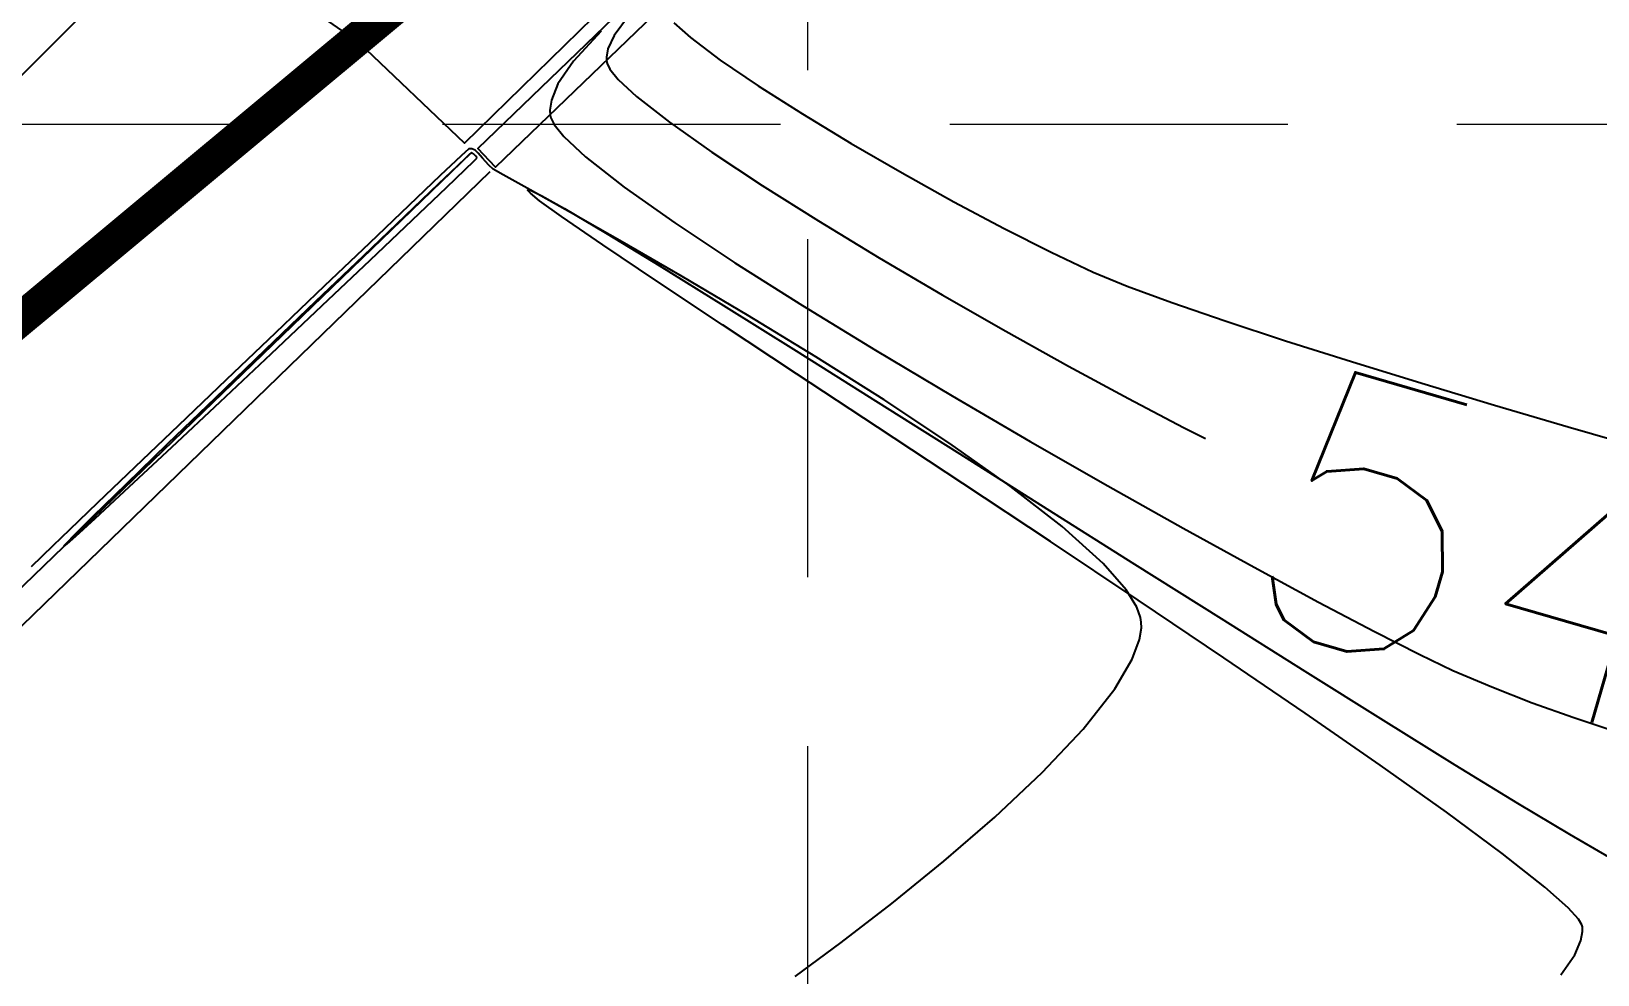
# Model space of a CAD drawing. Extents: x 2138193 to 2139991, y 332071 to 334944.
# Drawn here: x 2139382.5 to 2139428.82, y 332764.95 to 332792.86 of the extents above; entities that cross this region are included whole.
import ezdxf

# ---------------------------------------------------------------- set-up
doc = ezdxf.new("R2010")
doc.units = 0
doc.header["$LTSCALE"] = 100
doc.header["$MEASUREMENT"] = 0
doc.linetypes.add('DASHED', pattern=[0.75, 0.5, -0.25])
doc.linetypes.add('HIDDEN', pattern=[0.375, 0.25, -0.125])
for name, color, linetype in [('CONTOURS', 35, 'Continuous'), ('GRID', 254, 'DASHED'), ('V-PNTS-BRKLN', 1, 'Continuous')]:
    doc.layers.add(name, color=color, linetype=linetype)
doc.styles.add('L100', font='simplex', dxfattribs={"height": 10})

msp = doc.modelspace()

# ---------------------------------------------------------------- hatches: boundary and pattern name
at = {"layer": 'CONTOURS', "ltscale": 10}
h = msp.add_hatch(dxfattribs=at)
h.set_pattern_fill('ANSI31', color=5, scale=60, style=0)
h.set_pattern_definition([(45, (0, 0), (-5.303300858899106, 5.303300858899107), [])])
h.paths.add_polyline_path([(2138483.546160111, 332606.2740493599), (2138656.140052903, 332606.2740493599), (2138921.264482902, 332760.8706732228), (2139372.471049562, 332785.9219287917), (2139377.748317752, 332780.6479753673), (2139409.411939294, 332807.0177192923), (2139404.134671104, 332828.1135155923), (2139401.496037009, 332952.0512992817), (2139392.260811476, 332977.1025548506), (2139347.404019459, 332973.1470955816), (2139339.488117175, 332969.1916305132), (2139182.489332715, 332936.2294564062), (2139043.960999322, 332917.7706368185), (2138914.667891463, 332903.2672764998), (2138844.744069344, 332879.534509287), (2138820.996350087, 332862.3941780554), (2138795.929319984, 332796.4698240421), (2138748.301847437, 332763.2789477164)])

# ---------------------------------------------------------------- linework, layer by layer
at = {"layer": 'CONTOURS', "color": 5, "ltscale": 10, "const_width": 1}
msp.add_lwpolyline([(2138656.140052903, 332606.2740493598), (2138921.264482902, 332760.8706732228), (2139372.471049562, 332785.9219287917), (2139377.748317752, 332780.6479753673), (2139409.411939294, 332807.0177192923), (2139404.134671104, 332828.1135155923), (2139401.496037009, 332952.0512992817), (2139392.260811476, 332977.1025548506), (2139347.404019459, 332973.1470955816), (2139339.488117175, 332969.1916305132), (2139182.489332715, 332936.2294564062), (2139043.960999322, 332917.7706368185), (2138914.667891463, 332903.2672764998), (2138844.744069344, 332879.534509287), (2138820.996350087, 332862.3941780554), (2138795.929319984, 332796.4698240421), (2138748.301847437, 332763.2789477164), (2138483.546160112, 332606.27404936)], dxfattribs=at)
at = {"layer": 'CONTOURS', "extrusion": (0.8014735928127735, -0.5980301664830834, 0), "elevation": 1515652.295488911}
msp.add_lwpolyline([(1546150.87745125, 545), (1546150.173827623, 545)], dxfattribs=at)
at = {"layer": 'CONTOURS', "extrusion": (-0.6630012081687602, -0.7486183259624122, 0), "elevation": -1667560.797190197}
msp.add_lwpolyline([(1380952.936071468, 546), (1380953.593189748, 546)], dxfattribs=at)
at = {"layer": 'CONTOURS', "extrusion": (0.7335533042815116, -0.6796319222768131, 0), "elevation": 1343186.811022901}
msp.add_lwpolyline([(1698125.394181673, 544), (1698124.194533934, 544)], dxfattribs=at)
at = {"layer": 'CONTOURS', "extrusion": (0.9094499923331949, -0.4158133132129749, 0), "elevation": 1807297.42209842}
msp.add_lwpolyline([(1192249.247818762, 545), (1192248.809150455, 545)], dxfattribs=at)
at = {"layer": 'CONTOURS', "extrusion": (-0.6008970691861432, -0.799326411576337, 0), "elevation": -1551570.357928297}
msp.add_lwpolyline([(1510106.374818521, 546), (1510107.476575792, 546)], dxfattribs=at)
at = {"layer": 'CONTOURS', "extrusion": (0.8290255115579196, -0.559210784218375, 0), "elevation": 1587515.100239866}
msp.add_lwpolyline([(1472267.773157383, 544), (1472266.954790237, 544)], dxfattribs=at)
at = {"layer": 'CONTOURS', "extrusion": (0.9843354325895748, -0.1763058596550174, 0), "elevation": 2047213.545825029}
msp.add_lwpolyline([(704767.9707781718, 545), (704767.7177939359, 545)], dxfattribs=at)
at = {"layer": 'CONTOURS'}
for points, elevation in [([(2139399.509575682, 332792.0922757832), (2139399.513089977, 332791.9739505482)], 545), ([(2139399.513089977, 332791.9739505482), (2139399.529028334, 332791.9034868714)], 545), ([(2139399.529028334, 332791.9034868714), (2139399.61216961, 332791.7384444507)], 545), ([(2139398.076449323, 332791.3011811487), (2139397.882907855, 332790.8227896756)], 544), ([(2139397.882907855, 332790.8227896756), (2139397.838075615, 332790.5239075739)], 544), ([(2139397.838075615, 332790.5239075739), (2139397.843501165, 332790.3815898719)], 544), ([(2139397.960230886, 332790.1030284881), (2139398.250823949, 332789.7434642445)], 544), ([(2139395.436911904, 332789.3869166443), (2139395.209711988, 332789.1755575057)], 545), ([(2139395.431645899, 332789.1927914647), (2139395.353357156, 332789.117989326)], 548), ([(2139395.44205542, 332789.2027379336), (2139395.431645899, 332789.1927914647)], 548), ([(2139395.520685839, 332789.2764408963), (2139395.44205542, 332789.2027379336)], 548), ([(2139395.576154791, 332789.2299206727), (2139395.520685839, 332789.2764408963)], 548), ([(2139395.6289762, 332789.3460561283), (2139395.533328936, 332789.3788504506)], 545), ([(2139395.643911365, 332789.1637771373), (2139395.576154791, 332789.2299206727)], 548), ([(2139395.846296766, 332789.1109099846), (2139395.720514058, 332789.254016033)], 545), ([(2139395.102307619, 332788.8780632873), (2139394.54631949, 332788.3464864325)], 548), ([(2139395.336348936, 332788.7728188674), (2139395.588667105, 332789.017440668)], 548), ([(2139395.676969148, 332789.1073385503), (2139395.672978488, 332789.1230456656)], 548), ([(2139396.157186433, 332788.7817887893), (2139396.034695359, 332788.8994046034)], 545), ([(2139397.183576648, 332788.1506566502), (2139397.180037282, 332788.1700559101)], 543), ([(2139397.258692997, 332788.0700333096), (2139397.183576648, 332788.1506566502)], 543), ([(2139397.198877045, 332788.1751383694), (2139397.29986221, 332788.1430762231)], 543), ([(2139397.602690132, 332787.9940398978), (2139398.26962204, 332787.6198464229)], 543), ([(2139400.038132791, 332788.2452887915), (2139401.530713119, 332787.189956207)], 544), ([(2139393.668376774, 332787.7095630983), (2139392.49906042, 332786.5936804058)], 545), ([(2139399.397623176, 332786.5445592104), (2139398.181789906, 332787.3810312312)], 543), ([(2139398.26962204, 332787.6198464229), (2139399.484741262, 332786.8978330993)], 543), ([(2139392.49906042, 332786.5936804058), (2139391.160524196, 332785.3150424379)], 545), ([(2139401.004054239, 332785.4647811023), (2139399.397623176, 332786.5445592104)], 543), ([(2139414.912508693, 332785.3220721798), (2139416.227036878, 332784.836832247)], 546), ([(2139417.801609263, 332784.2942033472), (2139419.589793194, 332783.7068305573)], 546), ([(2139419.589793194, 332783.7068305573), (2139421.545156019, 332783.0873589548)], 546), ([(2139421.545156019, 332783.0873589548), (2139423.621265083, 332782.4484336171)], 546), ([(2139386.853691024, 332781.1963597633), (2139385.562370039, 332779.9604635747)], 545), ([(2139385.397433504, 332779.3792380308), (2139386.657302482, 332780.5571388507)], 548), ([(2139412.04200503, 332780.7251856935), (2139414.340259648, 332779.410230931)], 544), ([(2139412.636621795, 332777.7638088823), (2139410.045153763, 332779.4826132996)], 543), ([(2139384.38851873, 332778.4438886461), (2139385.397433504, 332779.3792380308)], 548), ([(2139412.981556214, 332778.2120519701), (2139411.444226494, 332779.4075180436)], 545), ([(2139414.340259648, 332779.410230931), (2139416.565952405, 332778.1598162347)], 544), ([(2139412.530222913, 332778.7369249529), (2139415.125848022, 332777.0983232524)], 543), ([(2139383.466577582, 332777.6339986426), (2139383.460006348, 332777.6210061343)], 548), ([(2139383.460006348, 332777.6210061343), (2139383.473367465, 332777.6269786081)], 548), ([(2139383.537580083, 332777.7145830934), (2139383.466577582, 332777.6339986426)], 548), ([(2139383.473367465, 332777.6269786081), (2139383.557793477, 332777.6942830079)], 548), ([(2139383.778676094, 332777.9624081834), (2139383.537580083, 332777.7145830934)], 548), ([(2139415.231506821, 332776.0327000287), (2139412.636621795, 332777.7638088823)], 543), ([(2139414.877880154, 332776.3394059685), (2139414.194999744, 332777.1175200529)], 545), ([(2139415.194775542, 332775.8251215123), (2139414.877880154, 332776.3394059685)], 545), ([(2139415.303292203, 332775.5197012456), (2139415.194775542, 332775.8251215123)], 545), ([(2139417.765278707, 332774.3277870139), (2139415.231506821, 332776.0327000287)], 543), ([(2139415.324773728, 332775.3791090255), (2139415.303292203, 332775.5197012456)], 545), ([(2139415.326800743, 332775.215649134), (2139415.324773728, 332775.3791090255)], 545), ([(2139422.216685484, 332775.1038423413), (2139423.56115677, 332774.4196177078)], 544), ([(2139423.56115677, 332774.4196177078), (2139424.537579182, 332773.9539480396)], 544), ([(2139414.547112938, 332773.4104393873), (2139415.058447252, 332774.2796877497)], 545), ([(2139420.17340732, 332772.6875701131), (2139417.765278707, 332774.3277870139)], 543), ([(2139413.602816467, 332772.2116312159), (2139414.547112938, 332773.4104393873)], 545), ([(2139412.392472491, 332770.9307159688), (2139413.602816467, 332772.2116312159)], 545), ([(2139422.482765451, 332772.4759340445), (2139424.599698549, 332771.1614028295)], 543), ([(2139424.354614193, 332769.7552257543), (2139422.391362526, 332771.1505496015)], 543), ([(2139410.994278417, 332769.6133500154), (2139412.392472491, 332770.9307159688)], 545), ([(2139427.984809538, 332769.1029659824), (2139429.137755381, 332768.4361362841)], 543), ([(2139407.947129614, 332767.0518914671), (2139409.486431655, 332768.305189725)], 545), ([(2139428.370946887, 332766.231737046), (2139428.369982795, 332766.3609025124)], 543), ([(2139428.142734023, 332765.5394466525), (2139428.323824989, 332765.9631137836)], 543)]:
    msp.add_lwpolyline(points, dxfattribs=dict(at, elevation=elevation))
at = {"layer": 'CONTOURS', "extrusion": (-0.561913323283208, -0.8271961176872271, 0), "elevation": -1477443.23552469}
msp.add_lwpolyline([(1582705.484988974, 546), (1582706.842862882, 546)], dxfattribs=at)
at = {"layer": 'CONTOURS', "extrusion": (0.777114501880421, 0.6293592384061312, 0), "elevation": 1872004.018989604}
msp.add_lwpolyline([(-1087833.624510259, 545), (-1087834.016284788, 545)], dxfattribs=at)
at = {"layer": 'CONTOURS', "extrusion": (-0.682291408312223, -0.7310803198987944, 0), "elevation": -1702991.410581878}
msp.add_lwpolyline([(1337012.396944721, 545), (1337013.133608828, 545)], dxfattribs=at)
at = {"layer": 'CONTOURS', "extrusion": (-0.5364725764639441, -0.8439177535175674, 0), "elevation": -1428580.01419625}
msp.add_lwpolyline([(1626947.635199639, 546), (1626949.186670074, 546)], dxfattribs=at)
at = {"layer": 'CONTOURS', "extrusion": (-0.6173834438093936, -0.7866623693237483, 0), "elevation": -1582624.487532425}
msp.add_lwpolyline([(1477526.17419147, 545), (1477527.410488748, 545)], dxfattribs=at)
at = {"layer": 'CONTOURS', "extrusion": (0.9755366688058966, 0.2198367753927776, 0), "elevation": 2160220.609870094}
msp.add_lwpolyline([(-145669.1029307313, 544), (-145669.1884659789, 544)], dxfattribs=at)
at = {"layer": 'CONTOURS', "extrusion": (0.8937544466234878, 0.448556561807698, 0), "elevation": 2061371.624471663}
msp.add_lwpolyline([(-662208.1406921224, 544), (-662208.3590055688, 544)], dxfattribs=at)
at = {"layer": 'CONTOURS', "extrusion": (-0.5767586648966861, -0.8169145870080863, 0), "elevation": -1505779.42048552}
msp.add_lwpolyline([(1555768.573446947, 545), (1555770.111070794, 545)], dxfattribs=at)
at = {"layer": 'CONTOURS', "extrusion": (0.5173931226669312, 0.8557478347135691, 0), "elevation": 1391698.267176112}
msp.add_lwpolyline([(-1658607.984457563, 546), (-1658609.665934138, 546)], dxfattribs=at)
at = {"layer": 'CONTOURS', "extrusion": (0.682603873659684, 0.7307885820569411, 0), "elevation": 1703560.478062508}
msp.add_lwpolyline([(-1336284.246171828, 544), (-1336285.116257223, 544)], dxfattribs=at)
at = {"layer": 'CONTOURS', "extrusion": (-0.08336819408406257, -0.9965188127753345, 0), "elevation": -509988.4187614353}
msp.add_lwpolyline([(2104203.847404686, 545), (2104203.750650836, 545)], dxfattribs=at)
at = {"layer": 'CONTOURS', "extrusion": (0.7090386470835635, 0.7051696228156101, 0), "elevation": 1751587.119981227}
msp.add_lwpolyline([(-1272676.430856752, 545), (-1272676.301047051, 545)], dxfattribs=at)
at = {"layer": 'CONTOURS', "extrusion": (0.5510760236917905, 0.8344550413965064, 0), "elevation": 1456671.18565932}
msp.add_lwpolyline([(-1601843.112957324, 545), (-1601844.895093815, 545)], dxfattribs=at)
at = {"layer": 'CONTOURS', "extrusion": (-0.5012937231640707, -0.8652771828242695, 0), "elevation": -1360426.370745007}
msp.add_lwpolyline([(1684354.52935916, 546), (1684356.276830999, 546)], dxfattribs=at)
at = {"layer": 'CONTOURS', "extrusion": (-0.688300383796245, 0.7254257933558345, 0), "elevation": -1231132.692237572}
msp.add_lwpolyline([(-1781031.384566458, 545), (-1781030.538651953, 545)], dxfattribs=at)
at = {"layer": 'CONTOURS', "extrusion": (0.6920022183487452, -0.7218953731673419, 0), "elevation": 1240227.643338445}
msp.add_lwpolyline([(1774709.387763749, 548), (1774710.163718298, 548)], dxfattribs=at)
at = {"layer": 'CONTOURS', "extrusion": (0.6909093377738362, -0.7229414132396339, 0), "elevation": 1237541.19155444}
msp.add_lwpolyline([(1776584.609362673, 548), (1776584.262101425, 548)], dxfattribs=at)
at = {"layer": 'CONTOURS', "extrusion": (0.7070033167189167, -0.7072102305173839, 0), "elevation": 1277207.979223595}
msp.add_lwpolyline([(1748285.386527319, 548), (1748285.497121814, 548)], dxfattribs=at)
at = {"layer": 'CONTOURS', "extrusion": (0.8139865659561978, 0.5808836978628654, 0), "elevation": 1934751.113472615}
msp.add_lwpolyline([(-971854.1942560417, 548), (-971854.1442165528, 548)], dxfattribs=at)
at = {"layer": 'CONTOURS', "extrusion": (0.7575358928839715, -0.6527935132892208, 0), "elevation": 1403426.443821017}
msp.add_lwpolyline([(1648683.298399902, 548), (1648683.313854229, 548)], dxfattribs=at)
at = {"layer": 'CONTOURS', "extrusion": (0.7492018718132398, 0.6623417209202043, 0), "elevation": 1823259.485018631}
msp.add_lwpolyline([(-1167685.034090731, 545), (-1167684.901752912, 545)], dxfattribs=at)
at = {"layer": 'CONTOURS', "extrusion": (0.7445322256274733, 0.6675865224839409, 0), "elevation": 1815014.675285104}
msp.add_lwpolyline([(-1180459.89908038, 545), (-1180459.748170002, 545)], dxfattribs=at)
at = {"layer": 'CONTOURS', "extrusion": (-0.4956076635299938, -0.8685465121974416, 0), "elevation": -1349343.666549304}
msp.add_lwpolyline([(1693232.746718857, 545), (1693232.399941551, 545)], dxfattribs=at)
at = {"layer": 'CONTOURS', "extrusion": (-0.6176242839404463, -0.7864732950883018, 0), "elevation": -1583074.484452858}
msp.add_lwpolyline([(1477041.43172135, 544), (1477042.895802047, 544)], dxfattribs=at)
at = {"layer": 'CONTOURS', "extrusion": (-0.6912946075019024, 0.7225730175136564, 0), "elevation": -1238488.033475561}
msp.add_lwpolyline([(-1775923.562351879, 548), (-1775922.191933612, 548)], dxfattribs=at)
at = {"layer": 'CONTOURS', "extrusion": (-0.6897532623673681, 0.7240444993600689, 0), "elevation": -1234700.651687174}
msp.add_lwpolyline([(-1778558.907157777, 545), (-1778557.625900873, 545)], dxfattribs=at)
at = {"layer": 'CONTOURS', "extrusion": (0.4866088760866231, 0.8736199412294305, 0), "elevation": 1331780.071958355}
msp.add_lwpolyline([(-1707082.422147989, 545), (-1707081.516786003, 545)], dxfattribs=at)
at = {"layer": 'CONTOURS', "extrusion": (0.5329387556840613, 0.8461538173936962, 0), "elevation": 1421761.455650296}
msp.add_lwpolyline([(-1632909.175151942, 545), (-1632911.143546811, 545)], dxfattribs=at)
at = {"layer": 'CONTOURS', "extrusion": (-0.4861157087214742, -0.8738944545734451, 0), "elevation": -1330822.131748929}
msp.add_lwpolyline([(1707843.210357922, 546), (1707844.959649443, 546)], dxfattribs=at)
at = {"layer": 'CONTOURS', "extrusion": (-0.6899334610033354, 0.7238727922694425, 0), "elevation": -1235143.692865932}
msp.add_lwpolyline([(-1778250.029389907, 548), (-1778251.409753729, 548)], dxfattribs=at)
at = {"layer": 'CONTOURS', "extrusion": (-0.2604615779542562, 0.9654842134439998, 0), "elevation": -235929.0407734982}
msp.add_lwpolyline([(-2152232.735509878, 543), (-2152232.755023157, 543)], dxfattribs=at)
at = {"layer": 'CONTOURS', "extrusion": (-0.4889699760518312, -0.8723006147652721, 0), "elevation": -1336392.346490489}
msp.add_lwpolyline([(1703475.487507492, 545), (1703474.112604501, 545)], dxfattribs=at)
at = {"layer": 'CONTOURS', "extrusion": (0.6261754703357014, 0.7796821662381815, 0), "elevation": 1599107.008038792}
msp.add_lwpolyline([(-1459666.515566396, 543), (-1459666.162826565, 543)], dxfattribs=at)
at = {"layer": 'CONTOURS', "extrusion": (-0.4415690957539407, -0.897227247510377, 0), "elevation": -1243278.320774947}
msp.add_lwpolyline([(1772576.591270702, 543), (1772576.928786001, 543)], dxfattribs=at)
at = {"layer": 'CONTOURS', "extrusion": (-0.5855506296265304, -0.8106358369477468, 0), "elevation": -1522495.329516835}
msp.add_lwpolyline([(1539408.975165147, 543), (1539408.175703879, 543)], dxfattribs=at)
at = {"layer": 'CONTOURS', "extrusion": (0.4701298252313555, 0.8825972736350001, 0), "elevation": 1299517.968382068}
msp.add_lwpolyline([(-1731783.763177411, 546), (-1731785.450091626, 546)], dxfattribs=at)
at = {"layer": 'CONTOURS', "extrusion": (-0.6916107508502385, 0.7222704267159009, 0), "elevation": -1239265.086922376}
msp.add_lwpolyline([(-1775380.039653404, 548), (-1775378.32278052, 548)], dxfattribs=at)
at = {"layer": 'CONTOURS', "extrusion": (0.4939265547853082, 0.8695036276393079, 0), "elevation": 1346065.640998485}
msp.add_lwpolyline([(-1695843.885587121, 545), (-1695842.130158518, 545)], dxfattribs=at)
at = {"layer": 'CONTOURS', "extrusion": (-0.6886770694736523, 0.7250681995379349, 0), "elevation": -1232057.960308319}
msp.add_lwpolyline([(-1780387.637112653, 548), (-1780389.365136908, 548)], dxfattribs=at)
at = {"layer": 'CONTOURS', "extrusion": (-0.52138958381, -0.8533187574959519, 0), "elevation": -1399433.909122447}
msp.add_lwpolyline([(1652078.087948272, 543), (1652079.94561565, 543)], dxfattribs=at)
at = {"layer": 'CONTOURS', "extrusion": (-0.5522722207862523, -0.833663837615511, 0), "elevation": -1458964.680408615}
msp.add_lwpolyline([(1599752.569848466, 544), (1599754.69852768, 544)], dxfattribs=at)
at = {"layer": 'CONTOURS', "extrusion": (0.5189736948819409, 0.8547902105315587, 0), "elevation": 1394758.605394764}
msp.add_lwpolyline([(-1656035.287114817, 545), (-1656037.382908018, 545)], dxfattribs=at)
at = {"layer": 'CONTOURS', "extrusion": (0.4512335997353095, 0.8924058709297663, 0), "elevation": 1262355.344467676}
msp.add_lwpolyline([(-1759058.492373352, 546), (-1759060.052825537, 546)], dxfattribs=at)
at = {"layer": 'CONTOURS', "extrusion": (0.5006541694734334, 0.8656473892924686, 0), "elevation": 1359175.395130052}
msp.add_lwpolyline([(-1685357.036179371, 545), (-1685354.989144113, 545)], dxfattribs=at)
at = {"layer": 'CONTOURS', "extrusion": (-0.6920131714695175, 0.7218848734477682, 0), "elevation": -1240254.329314596}
msp.add_lwpolyline([(-1774687.393114657, 548), (-1774685.445365651, 548)], dxfattribs=at)
at = {"layer": 'CONTOURS', "extrusion": (0.6877509104589691, -0.7259467509141833, 0), "elevation": 1229784.172955832}
msp.add_lwpolyline([(1781957.030940395, 548), (1781958.990518584, 548)], dxfattribs=at)
at = {"layer": 'CONTOURS', "extrusion": (-0.5350472939491604, -0.8448221074508413, 0), "elevation": -1425826.931145009}
msp.add_lwpolyline([(1629358.952644508, 544), (1629361.317080781, 544)], dxfattribs=at)
at = {"layer": 'CONTOURS', "extrusion": (-0.5073734215079537, -0.8617262971195161, 0), "elevation": -1372249.126361499}
msp.add_lwpolyline([(1674736.909520922, 545), (1674739.073559343, 545)], dxfattribs=at)
at = {"layer": 'CONTOURS', "extrusion": (-0.4258668798918097, -0.9047858313497262, 0), "elevation": -1212205.34425288}
msp.add_lwpolyline([(1793987.59430422, 546), (1793988.964538513, 546)], dxfattribs=at)
at = {"layer": 'CONTOURS', "extrusion": (-0.5269575278753645, -0.8498916188641259, 0), "elevation": -1410205.471098853}
msp.add_lwpolyline([(1642894.988120059, 543), (1642897.220910159, 543)], dxfattribs=at)
at = {"layer": 'CONTOURS', "extrusion": (0.5092290178900697, 0.8606310518094936, 0), "elevation": 1375851.075907956}
msp.add_lwpolyline([(-1671773.73875315, 545), (-1671771.488885119, 545)], dxfattribs=at)
at = {"layer": 'CONTOURS', "extrusion": (-0.38084856633673, -0.9246374259780195, 0), "elevation": -1122498.865832443}
msp.add_lwpolyline([(1851441.194779377, 546), (1851442.284991931, 546)], dxfattribs=at)
at = {"layer": 'CONTOURS', "extrusion": (-0.6909797833869645, 0.7228740823618617, 0), "elevation": -1237714.16144419}
msp.add_lwpolyline([(-1776458.346879393, 545), (-1776456.361268543, 545)], dxfattribs=at)
at = {"layer": 'CONTOURS', "extrusion": (-0.5535813321328854, -0.8327951180896657, 0), "elevation": -1461474.56823168}
msp.add_lwpolyline([(1597461.211401695, 543), (1597458.890904515, 543)], dxfattribs=at)
at = {"layer": 'CONTOURS', "extrusion": (-0.4970024786365282, -0.8677491205579799, 0), "elevation": -1352065.739019974}
msp.add_lwpolyline([(1691075.653740741, 545), (1691077.826719889, 545)], dxfattribs=at)
at = {"layer": 'CONTOURS', "extrusion": (0.692540312579977, -0.7213791759204226, 0), "elevation": 1241550.378697384}
msp.add_lwpolyline([(1773778.985255113, 548), (1773776.922207808, 548)], dxfattribs=at)
at = {"layer": 'CONTOURS', "extrusion": (0.6868891528192757, -0.7267621975166416, 0), "elevation": 1227669.168139556}
msp.add_lwpolyline([(1783412.73532337, 548), (1783414.810348421, 548)], dxfattribs=at)
at = {"layer": 'CONTOURS', "extrusion": (-0.530218941462196, -0.8478607634008715, 0), "elevation": -1416507.111271872}
msp.add_lwpolyline([(1637467.053991523, 543), (1637469.592687541, 543)], dxfattribs=at)
at = {"layer": 'CONTOURS', "extrusion": (-0.5222910378904405, -0.8527673022221984, 0), "elevation": -1401180.168938361}
msp.add_lwpolyline([(1650604.396380756, 544), (1650606.930900758, 544)], dxfattribs=at)
at = {"layer": 'CONTOURS', "extrusion": (-0.3258151487628257, -0.9454334925507228, 0), "elevation": -1011680.146831858}
msp.add_lwpolyline([(1914249.414428654, 546), (1914251.079878839, 546)], dxfattribs=at)
at = {"layer": 'CONTOURS', "extrusion": (-0.5515902407771199, -0.8341152236228753, 0), "elevation": -1457654.131775853}
msp.add_lwpolyline([(1600950.683136034, 543), (1600948.05276053, 543)], dxfattribs=at)
at = {"layer": 'CONTOURS', "extrusion": (0.5200936404220128, 0.854109246638027, 0), "elevation": 1396924.533961888}
msp.add_lwpolyline([(-1654207.751355912, 545), (-1654205.387210769, 545)], dxfattribs=at)
at = {"layer": 'CONTOURS', "extrusion": (-0.6911552646563909, 0.7227063028213844, 0), "elevation": -1238145.418606001}
msp.add_lwpolyline([(-1776155.812792317, 545), (-1776153.79295723, 545)], dxfattribs=at)
at = {"layer": 'CONTOURS', "extrusion": (-0.4869931905982763, -0.8734057661310183, 0), "elevation": -1332534.195933592}
msp.add_lwpolyline([(1706510.649050544, 545), (1706512.771591258, 545)], dxfattribs=at)
at = {"layer": 'CONTOURS', "extrusion": (-0.693259477794756, 0.7206880715314651, 0), "elevation": -1243318.94124295}
msp.add_lwpolyline([(-1772537.707059326, 548), (-1772535.644290383, 548)], dxfattribs=at)
at = {"layer": 'CONTOURS', "extrusion": (0.6859361162681799, -0.7276617651072003, 0), "elevation": 1225330.890570226}
msp.add_lwpolyline([(1785018.031831729, 548), (1785020.106197248, 548)], dxfattribs=at)
at = {"layer": 'CONTOURS', "extrusion": (-0.532188796129372, -0.8466257055360236, 0), "elevation": -1420310.421668882}
msp.add_lwpolyline([(1634171.768621294, 543), (1634174.543963283, 543)], dxfattribs=at)
at = {"layer": 'CONTOURS', "extrusion": (-0.5340510611251866, -0.8454522246177263, 0), "elevation": -1423904.207658046}
msp.add_lwpolyline([(1631044.463743757, 545), (1631042.073535913, 545)], dxfattribs=at)
at = {"layer": 'CONTOURS', "extrusion": (-0.5122574633507766, -0.8588319342231212, 0), "elevation": -1381732.473687283}
msp.add_lwpolyline([(1666920.657176511, 544), (1666923.295744131, 544)], dxfattribs=at)
at = {"layer": 'CONTOURS', "extrusion": (-0.5509895064920994, -0.834512171112916, 0), "elevation": -1456501.015033488}
msp.add_lwpolyline([(1602002.693827006, 543), (1601999.828627759, 543)], dxfattribs=at)
at = {"layer": 'CONTOURS', "extrusion": (-0.4764919940663076, -0.8791788097939542, 0), "elevation": -1311988.968232334}
msp.add_lwpolyline([(1722358.316429283, 545), (1722360.329130746, 545)], dxfattribs=at)
at = {"layer": 'CONTOURS', "extrusion": (-0.691299357428844, 0.7225684731694758, 0), "elevation": -1238499.556295136}
msp.add_lwpolyline([(-1775906.873377131, 545), (-1775904.919598279, 545)], dxfattribs=at)
at = {"layer": 'CONTOURS', "extrusion": (-0.287595980789343, -0.9577518216290773, 0), "elevation": -934012.6308751006}
msp.add_lwpolyline([(1953329.975856166, 546), (1953332.221137877, 546)], dxfattribs=at)
at = {"layer": 'CONTOURS', "extrusion": (-0.6942980440673675, 0.7196875891692367, 0), "elevation": -1245873.779922962}
msp.add_lwpolyline([(-1770740.840561906, 548), (-1770738.893645791, 548)], dxfattribs=at)
at = {"layer": 'CONTOURS', "extrusion": (-0.6847214474175302, 0.7288048706248077, 0), "elevation": -1222351.837681876}
msp.add_lwpolyline([(-1787057.400748301, 548), (-1787059.358349852, 548)], dxfattribs=at)
at = {"layer": 'CONTOURS', "extrusion": (0.5333212562690515, 0.845912783690849, 0), "elevation": 1422495.96784354}
msp.add_lwpolyline([(-1632272.451371924, 543), (-1632275.394080701, 543)], dxfattribs=at)
at = {"layer": 'CONTOURS', "extrusion": (0.5524503016086213, 0.8335458381232214, 0), "elevation": 1459305.454296715}
msp.add_lwpolyline([(-1599451.24195053, 545), (-1599448.913330872, 545)], dxfattribs=at)
at = {"layer": 'CONTOURS', "extrusion": (-0.5039237285806702, -0.8637481552937494, 0), "elevation": -1365539.230674019}
msp.add_lwpolyline([(1680214.424478811, 544), (1680217.100859724, 544)], dxfattribs=at)
at = {"layer": 'CONTOURS', "extrusion": (0.4643878696094371, 0.8856319249889361, 0), "elevation": 1288240.704014936}
msp.add_lwpolyline([(-1740194.254859445, 545), (-1740196.098352476, 545)], dxfattribs=at)
at = {"layer": 'CONTOURS', "extrusion": (-0.2818501236800941, -0.9594584450519551, 0), "elevation": -922287.7293143333}
msp.add_lwpolyline([(1958895.531958217, 546), (1958897.802305195, 546)], dxfattribs=at)
at = {"layer": 'CONTOURS', "extrusion": (-0.5514122198612098, -0.8342329193862665, 0), "elevation": -1457312.441483952}
msp.add_lwpolyline([(1601267.614500863, 543), (1601264.589541231, 543)], dxfattribs=at)
at = {"layer": 'CONTOURS', "extrusion": (-0.4488101386370845, -0.8936271367055507, 0), "elevation": -1257574.103783508}
msp.add_lwpolyline([(1762485.161836884, 545), (1762485.885514093, 545)], dxfattribs=at)
at = {"layer": 'CONTOURS', "extrusion": (-0.276507745308704, -0.9610116892027366, 0), "elevation": -911374.9861017645}
msp.add_lwpolyline([(1963998.699141097, 546), (1964000.946514238, 546)], dxfattribs=at)
at = {"layer": 'CONTOURS', "extrusion": (-0.6959287206345541, 0.718110865950344, 0), "elevation": -1249887.130394968}
msp.add_lwpolyline([(-1767908.330836891, 548), (-1767906.615343361, 548)], dxfattribs=at)
at = {"layer": 'CONTOURS', "extrusion": (-0.5776229798593697, -0.8163036770334814, 0), "elevation": -1507422.267557347}
msp.add_lwpolyline([(1554188.39560319, 545), (1554186.215223099, 545)], dxfattribs=at)
at = {"layer": 'CONTOURS', "extrusion": (0.691578679396325, -0.7223011354029808, 0), "elevation": 1239186.098661236}
msp.add_lwpolyline([(1775424.146351584, 545), (1775422.62552676, 545)], dxfattribs=at)
at = {"layer": 'CONTOURS', "extrusion": (0.5338335807255505, 0.8455895624295142, 0), "elevation": 1423484.478200225}
msp.add_lwpolyline([(-1631413.399778079, 543), (-1631416.440565439, 543)], dxfattribs=at)
at = {"layer": 'CONTOURS', "extrusion": (-0.6988587643140466, 0.7152596923785401, 0), "elevation": -1257104.434777336}
msp.add_lwpolyline([(-1762781.914862113, 548), (-1762780.54634866, 548)], dxfattribs=at)
at = {"layer": 'CONTOURS', "extrusion": (-0.6917834107222633, 0.7221050565184214, 0), "elevation": -1239689.348596439}
msp.add_lwpolyline([(-1775071.267674659, 545), (-1775070.113747638, 545)], dxfattribs=at)
at = {"layer": 'CONTOURS', "extrusion": (0.6922310295873232, -0.7216759672293893, 0), "elevation": 1240789.768591913}
msp.add_lwpolyline([(1774301.084906715, 545), (1774300.398157913, 545)], dxfattribs=at)
at = {"layer": 'CONTOURS', "extrusion": (0.7045773929021882, -0.7096271538006106, 0), "elevation": 1271213.166885548}
msp.add_lwpolyline([(1752633.418276321, 548), (1752632.650917972, 548)], dxfattribs=at)
at = {"layer": 'CONTOURS', "extrusion": (0.673910945379836, -0.7388125863148622, 0), "elevation": 1195893.652998314}
msp.add_lwpolyline([(1804866.377525653, 548), (1804867.148926191, 548)], dxfattribs=at)
at = {"layer": 'CONTOURS', "extrusion": (-0.6697868020516423, -0.7425534592185496, 0), "elevation": -1680056.19169606}
msp.add_lwpolyline([(1365739.689858609, 545), (1365738.055708886, 545)], dxfattribs=at)
at = {"layer": 'CONTOURS', "extrusion": (-0.4829948985234196, -0.8756231655229043, 0), "elevation": -1324715.552886684}
msp.add_lwpolyline([(1712592.552320134, 544), (1712594.943798085, 544)], dxfattribs=at)
at = {"layer": 'CONTOURS', "extrusion": (0.6966250198535605, -0.7174354198908961, 0), "elevation": 1251601.356577466}
msp.add_lwpolyline([(1766690.464387904, 545), (1766689.582430479, 545)], dxfattribs=at)
at = {"layer": 'CONTOURS', "extrusion": (0.6610204013649439, -0.7503679290716845, 0), "elevation": 1164470.468745815}
msp.add_lwpolyline([(1825297.654791758, 548), (1825298.002361018, 548)], dxfattribs=at)
at = {"layer": 'CONTOURS', "extrusion": (-0.5332961947100082, -0.8459285836923973, 0), "elevation": -1422447.604989638}
msp.add_lwpolyline([(1632323.64711628, 543), (1632326.67618539, 543)], dxfattribs=at)
at = {"layer": 'CONTOURS', "extrusion": (-0.4755625810902574, -0.8796818922012505, 0), "elevation": -1310165.365190335}
msp.add_lwpolyline([(1723751.56372324, 544), (1723753.727319926, 544)], dxfattribs=at)
at = {"layer": 'CONTOURS', "extrusion": (-0.4664811133812375, -0.8845311587833417, 0), "elevation": -1292350.005847913}
msp.add_lwpolyline([(1737150.442241132, 544), (1737152.311505704, 544)], dxfattribs=at)
at = {"layer": 'CONTOURS', "extrusion": (-0.5322012787925553, -0.8466178588073658, 0), "elevation": -1420334.496367978}
msp.add_lwpolyline([(1634165.684731607, 543), (1634168.604007553, 543)], dxfattribs=at)
at = {"layer": 'CONTOURS', "extrusion": (0.9385532076612632, -0.3451345772140977, 0), "elevation": 1893102.95529672}
msp.add_lwpolyline([(1050712.47931077, 545), (1050713.101772511, 545)], dxfattribs=at)
at = {"layer": 'CONTOURS', "extrusion": (0.9886215279760836, -0.1504243145978532, 0), "elevation": 2065014.565628029}
msp.add_lwpolyline([(650808.4705454215, 545), (650808.8263417614, 545)], dxfattribs=at)
at = {"layer": 'CONTOURS', "extrusion": (-0.530382540159137, -0.8477584332192406, 0), "elevation": -1416823.003699041}
msp.add_lwpolyline([(1637214.000699389, 543), (1637216.740902312, 543)], dxfattribs=at)
at = {"layer": 'CONTOURS', "extrusion": (0.3925368711128517, 0.9197362691646626, 0), "elevation": 1145867.288842735}
msp.add_lwpolyline([(-1837080.295681794, 544), (-1837081.546268331, 544)], dxfattribs=at)
at = {"layer": 'CONTOURS', "extrusion": (-0.3628845580443326, -0.9318341040834305, 0), "elevation": -1086454.20698287}
msp.add_lwpolyline([(1872831.46796733, 544), (1872832.752547319, 544)], dxfattribs=at)
at = {"layer": 'CONTOURS', "extrusion": (-0.33688359933328, -0.9415463028976611, 0), "elevation": -1034059.014391582}
msp.add_lwpolyline([(1902263.708753404, 544), (1902265.0206134, 544)], dxfattribs=at)
at = {"layer": 'CONTOURS', "extrusion": (-0.569588958324047, -0.8219296919781687, 0), "elevation": -1492105.860581778}
msp.add_lwpolyline([(1568912.014141956, 543), (1568909.315668804, 543)], dxfattribs=at)
at = {"layer": 'CONTOURS', "extrusion": (-0.3140014684625415, -0.9494224969966573, 0), "elevation": -987725.3213952223}
msp.add_lwpolyline([(1926730.116899742, 544), (1926731.448966616, 544)], dxfattribs=at)
at = {"layer": 'CONTOURS', "extrusion": (-0.5230046835793716, -0.8523298076179441, 0), "elevation": -1402559.865786537}
msp.add_lwpolyline([(1649454.481500335, 543), (1649456.655799556, 543)], dxfattribs=at)
at = {"layer": 'CONTOURS', "extrusion": (-0.5943857381990906, -0.8041800757451794, 0), "elevation": -1539250.131301622}
msp.add_lwpolyline([(1522690.887275151, 543), (1522688.842934532, 543)], dxfattribs=at)
at = {"layer": 'CONTOURS', "extrusion": (-0.5153731124736967, -0.8569659006863543, 0), "elevation": -1387775.433488453}
msp.add_lwpolyline([(1661914.794050085, 543), (1661916.581625239, 543)], dxfattribs=at)
at = {"layer": 'CONTOURS', "extrusion": (-0.6553194445823703, 0.7553518554635671, 0), "elevation": -1150639.479618121}
msp.add_lwpolyline([(-1834076.466104055, 545), (-1834078.462321779, 545)], dxfattribs=at)
at = {"layer": 'CONTOURS', "extrusion": (-0.6202162956671522, -0.7844308424513379, 0), "elevation": -1587940.773976692}
msp.add_lwpolyline([(1471844.873798855, 543), (1471843.267214668, 543)], dxfattribs=at)
at = {"layer": 'CONTOURS', "extrusion": (0.665443347798998, 0.7464483578051879, 0), "elevation": 1672061.424028488}
msp.add_lwpolyline([(-1375534.938148296, 543), (-1375534.015741337, 543)], dxfattribs=at)
at = {"layer": 'CONTOURS', "extrusion": (0.6112609320981351, -0.7914291332080965, 0), "elevation": 1044374.956461928}
msp.add_lwpolyline([(1896595.389581344, 545), (1896597.27548603, 545)], dxfattribs=at)
at = {"layer": 'CONTOURS', "extrusion": (0.7413317896122386, 0.6711387171891634, 0), "elevation": 1809358.71943293}
msp.add_lwpolyline([(-1189162.683786873, 543), (-1189162.224510534, 543)], dxfattribs=at)
at = {"layer": 'CONTOURS', "extrusion": (0.858731553074062, 0.5124257212074836, 0), "elevation": 2007712.708226562}
msp.add_lwpolyline([(-810541.0892300475, 543), (-810540.896762609, 543)], dxfattribs=at)
at = {"layer": 'CONTOURS', "extrusion": (0.9849601385255652, -0.1727817279566898, 0), "elevation": 2049755.740088207}
msp.add_lwpolyline([(697415.3317551112, 543), (697415.60448012, 543)], dxfattribs=at)
at = {"layer": 'CONTOURS', "extrusion": (0.9704915893192204, 0.2411349727033677, 0), "elevation": 2156538.846372059}
msp.add_lwpolyline([(-192944.0471323591, 543), (-192943.9820075771, 543)], dxfattribs=at)
at = {"layer": 'CONTOURS', "extrusion": (-0.5927733270114027, 0.8053693455699893, 0), "elevation": -1000183.627509425}
msp.add_lwpolyline([(-1920265.427229173, 545), (-1920267.125357343, 545)], dxfattribs=at)
at = {"layer": 'CONTOURS', "extrusion": (0.8188230314850721, -0.5740460287377631, 0), "elevation": 1560790.30105782}
msp.add_lwpolyline([(1500605.596839601, 543), (1500606.316889748, 543)], dxfattribs=at)
at = {"layer": 'GRID', "color": 252, "linetype": 'HIDDEN', "lineweight": 0, "ltscale": 0.4}
for p, q in [((2139405.46706613, 332296.7134024921), (2139405.46706613, 334897.5322012084)), ((2138239.658925912, 332790.109790359), (2139943.532361615, 332790.109790359))]:
    msp.add_line(p, q, dxfattribs=at)
at = {"layer": 'V-PNTS-BRKLN', "color": 7}
for points in [[(2139376.687, 332803.264, 540.327), (2139392.189, 332792.527, 540.48), (2139395.311, 332789.555, 540.425), (2139404.208, 332798.258, 540.693), (2139400.759, 332801.423, 540.524), (2139385.838, 332814.794, 540.616)], [(2139403.475, 332796.888, 542.897), (2139404.004, 332796.339, 543.219), (2139396.224, 332788.837, 543.03), (2139395.702, 332789.393, 542.977), (2139403.475, 332796.888, 542.897)], [(2139396.057, 332788.699, 547.954), (2139371.997, 332765.363, 547.91), (2139371.4, 332765.966, 547.981), (2139395.52, 332789.276, 548.019)]]:
    msp.add_polyline3d(points, dxfattribs=at)

# ---------------------------------------------------------------- texts
at = {"layer": 'CONTOURS', "insert": (2139420.010191717, 332783.2428743807, 545), "char_height": 8, "width": 30.09523809523809, "attachment_point": 1, "rotation": 343.8401203991818, "style": 'L100'}
msp.add_mtext('\\Fsimplex.shx;\\W1.0000000000;\\T1.0000000000;\\o\\l545', dxfattribs=at)

doc.saveas('drawing.dxf')
